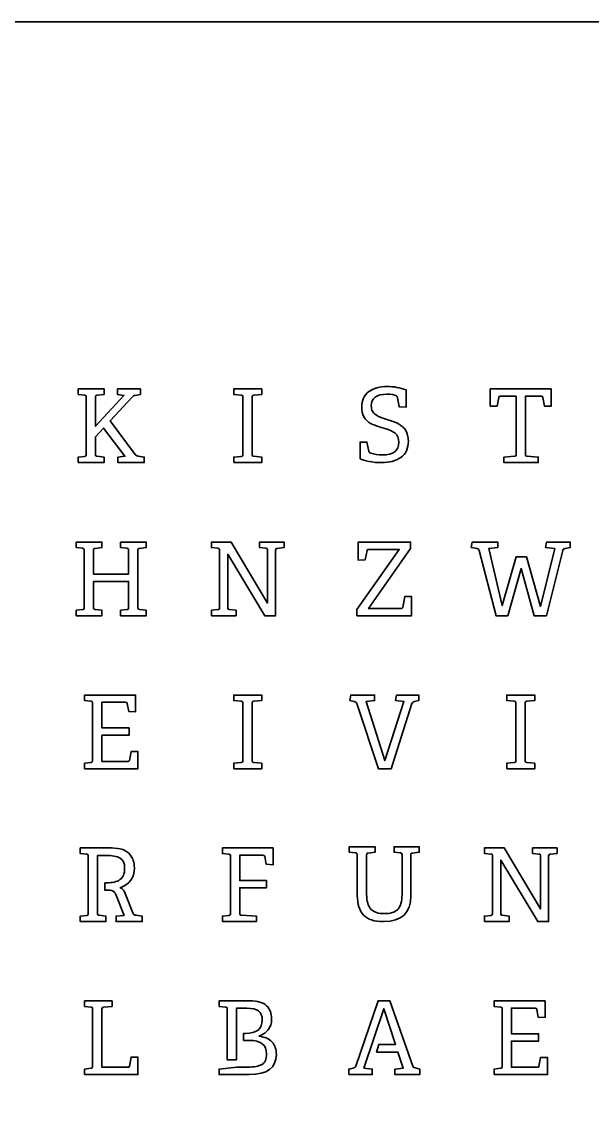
# Model space of a CAD drawing. Header units: inches. Extents: x 0 to 500, y 0 to 500.
# Drawn here: x 135.8 to 266.4, y 250 to 500 of the extents above; entities that cross this region are included whole.
import ezdxf

# ---------------------------------------------------------------- set-up
doc = ezdxf.new("R2010")
doc.units = ezdxf.units.IN
doc.header["$MEASUREMENT"] = 0
doc.layers.add('Layer 1', color=7, linetype='Continuous')

msp = doc.modelspace()

# ---------------------------------------------------------------- linework, layer by layer
at = {"layer": 'Layer 1', "color": 250, "lineweight": 35}
msp.add_lwpolyline([(0, 0), (500, 0), (500, 500), (0, 500), (0, 0)], dxfattribs=at)
for points, knots in [([(148.68, 399.11), (148.68, 399.11), (148.68, 400.37), (148.68, 400.37), (148.68, 400.37), (150.15, 400.53), (150.15, 400.53), (150.3, 400.55), (150.41, 400.59), (150.45, 400.65), (150.5, 400.71), (150.53, 400.82), (150.53, 401), (150.53, 401), (150.53, 414.08), (150.53, 414.08), (150.53, 414.27), (150.5, 414.39), (150.45, 414.45), (150.41, 414.5), (150.3, 414.54), (150.15, 414.55), (150.15, 414.55), (148.68, 414.71), (148.68, 414.71), (148.68, 414.71), (148.68, 415.97), (148.68, 415.97), (148.68, 415.97), (154.6, 415.97), (154.6, 415.97), (154.6, 415.97), (154.6, 414.71), (154.6, 414.71), (154.6, 414.71), (153.04, 414.53), (153.04, 414.53), (152.86, 414.52), (152.76, 414.48), (152.72, 414.42), (152.69, 414.37), (152.67, 414.25), (152.67, 414.08), (152.67, 414.08), (152.67, 407.43), (152.67, 407.43), (152.67, 407.43), (159.14, 414.51), (159.14, 414.51), (159.14, 414.51), (157.7, 414.69), (157.7, 414.69), (157.7, 414.69), (157.7, 415.97), (157.7, 415.97), (157.7, 415.97), (162.93, 415.97), (162.93, 415.97), (162.93, 415.97), (162.93, 414.71), (162.93, 414.71), (162.93, 414.71), (161.75, 414.51), (161.75, 414.51), (161.45, 414.46), (161.22, 414.33), (161.05, 414.11), (161.05, 414.11), (156, 408.66), (156, 408.66), (156, 408.66), (161.73, 400.98), (161.73, 400.98), (161.86, 400.77), (162.09, 400.65), (162.4, 400.6), (162.4, 400.6), (163.82, 400.37), (163.82, 400.37), (163.82, 400.37), (163.82, 399.11), (163.82, 399.11), (163.82, 399.11), (157.77, 399.11), (157.77, 399.11), (157.77, 399.11), (157.77, 400.37), (157.77, 400.37), (157.77, 400.37), (159.37, 400.56), (159.37, 400.56), (159.37, 400.56), (154.49, 407.03), (154.49, 407.03), (154.49, 407.03), (152.67, 405.05), (152.67, 405.05), (152.67, 405.05), (152.67, 401.02), (152.67, 401.02), (152.67, 400.83), (152.69, 400.71), (152.72, 400.66), (152.76, 400.61), (152.86, 400.57), (153.04, 400.56), (153.04, 400.56), (154.6, 400.37), (154.6, 400.37), (154.6, 400.37), (154.6, 399.11), (154.6, 399.11), (154.6, 399.11), (148.68, 399.11), (148.68, 399.11)], [0, 0, 0, 0, 1, 1, 1, 2, 2, 2, 3, 3, 3, 4, 4, 4, 5, 5, 5, 6, 6, 6, 7, 7, 7, 8, 8, 8, 9, 9, 9, 10, 10, 10, 11, 11, 11, 12, 12, 12, 13, 13, 13, 14, 14, 14, 15, 15, 15, 16, 16, 16, 17, 17, 17, 18, 18, 18, 19, 19, 19, 20, 20, 20, 21, 21, 21, 22, 22, 22, 23, 23, 23, 24, 24, 24, 25, 25, 25, 26, 26, 26, 27, 27, 27, 28, 28, 28, 29, 29, 29, 30, 30, 30, 31, 31, 31, 32, 32, 32, 33, 33, 33, 34, 34, 34, 35, 35, 35, 36, 36, 36, 37, 37, 37, 38, 38, 38, 38]), ([(184.31, 399.11), (184.31, 399.11), (184.31, 400.37), (184.31, 400.37), (184.31, 400.37), (186, 400.53), (186, 400.53), (186.16, 400.55), (186.26, 400.58), (186.31, 400.63), (186.35, 400.69), (186.38, 400.81), (186.38, 401), (186.38, 401), (186.38, 414.08), (186.38, 414.08), (186.38, 414.27), (186.35, 414.39), (186.31, 414.45), (186.26, 414.5), (186.16, 414.54), (186, 414.55), (186, 414.55), (184.31, 414.71), (184.31, 414.71), (184.31, 414.71), (184.31, 415.97), (184.31, 415.97), (184.31, 415.97), (190.69, 415.97), (190.69, 415.97), (190.69, 415.97), (190.69, 414.71), (190.69, 414.71), (190.69, 414.71), (188.89, 414.53), (188.89, 414.53), (188.71, 414.52), (188.61, 414.48), (188.57, 414.42), (188.53, 414.37), (188.51, 414.25), (188.51, 414.08), (188.51, 414.08), (188.51, 401.02), (188.51, 401.02), (188.51, 400.83), (188.53, 400.71), (188.57, 400.66), (188.62, 400.61), (188.72, 400.57), (188.89, 400.56), (188.89, 400.56), (190.69, 400.37), (190.69, 400.37), (190.69, 400.37), (190.69, 399.11), (190.69, 399.11), (190.69, 399.11), (184.31, 399.11), (184.31, 399.11)], [0, 0, 0, 0, 1, 1, 1, 2, 2, 2, 3, 3, 3, 4, 4, 4, 5, 5, 5, 6, 6, 6, 7, 7, 7, 8, 8, 8, 9, 9, 9, 10, 10, 10, 11, 11, 11, 12, 12, 12, 13, 13, 13, 14, 14, 14, 15, 15, 15, 16, 16, 16, 17, 17, 17, 18, 18, 18, 19, 19, 19, 20, 20, 20, 20]), ([(213.23, 400), (213.23, 400), (213.23, 403.82), (213.23, 403.82), (213.23, 403.82), (214.78, 403.82), (214.78, 403.82), (214.78, 403.82), (215.23, 401.77), (215.23, 401.77), (215.25, 401.62), (215.3, 401.51), (215.36, 401.45), (215.42, 401.39), (215.53, 401.33), (215.69, 401.27), (216.48, 401), (217.35, 400.87), (218.3, 400.87), (220.82, 400.87), (222.09, 401.84), (222.09, 403.8), (222.09, 404.72), (221.8, 405.4), (221.22, 405.84), (220.65, 406.28), (219.8, 406.67), (218.67, 407), (217.15, 407.44), (216.13, 407.81), (215.62, 408.1), (214.27, 408.88), (213.6, 410.12), (213.59, 411.82), (213.59, 413.4), (214.13, 414.58), (215.22, 415.37), (216.31, 416.16), (217.71, 416.55), (219.44, 416.55), (220.9, 416.55), (222.35, 416.28), (223.76, 415.75), (223.76, 415.75), (223.76, 411.79), (223.76, 411.79), (223.76, 411.79), (222.16, 411.92), (222.16, 411.92), (222.16, 411.92), (221.81, 413.91), (221.81, 413.91), (221.75, 414.17), (221.66, 414.33), (221.56, 414.39), (221.1, 414.66), (220.36, 414.79), (219.34, 414.79), (218.16, 414.79), (217.27, 414.55), (216.68, 414.08), (216.08, 413.6), (215.78, 412.94), (215.78, 412.09), (215.78, 411.62), (215.87, 411.22), (216.04, 410.89), (216.21, 410.56), (216.49, 410.27), (216.88, 410.03), (217.28, 409.78), (217.63, 409.6), (217.95, 409.48), (218.27, 409.35), (218.73, 409.2), (219.32, 409.01), (219.32, 409.01), (220.34, 408.7), (220.34, 408.7), (220.56, 408.63), (220.89, 408.51), (221.31, 408.33), (221.74, 408.15), (222.06, 407.99), (222.27, 407.84), (222.48, 407.69), (222.74, 407.49), (223.05, 407.23), (223.36, 406.97), (223.58, 406.7), (223.72, 406.42), (223.86, 406.14), (223.99, 405.79), (224.1, 405.37), (224.22, 404.96), (224.27, 404.51), (224.27, 404.04), (224.27, 402.35), (223.7, 401.1), (222.55, 400.31), (221.4, 399.51), (219.92, 399.11), (218.11, 399.11), (217.15, 399.11), (216.2, 399.21), (215.27, 399.4), (214.34, 399.6), (213.66, 399.8), (213.23, 400)], [0, 0, 0, 0, 1, 1, 1, 2, 2, 2, 3, 3, 3, 4, 4, 4, 5, 5, 5, 6, 6, 6, 7, 7, 7, 8, 8, 8, 9, 9, 9, 10, 10, 10, 11, 11, 11, 12, 12, 12, 13, 13, 13, 14, 14, 14, 15, 15, 15, 16, 16, 16, 17, 17, 17, 18, 18, 18, 19, 19, 19, 20, 20, 20, 21, 21, 21, 22, 22, 22, 23, 23, 23, 24, 24, 24, 25, 25, 25, 26, 26, 26, 27, 27, 27, 28, 28, 28, 29, 29, 29, 30, 30, 30, 31, 31, 31, 32, 32, 32, 33, 33, 33, 34, 34, 34, 35, 35, 35, 36, 36, 36, 36]), ([(243.01, 412.04), (243.01, 412.04), (243.01, 415.97), (243.01, 415.97), (243.01, 415.97), (256.99, 415.97), (256.99, 415.97), (256.99, 415.97), (256.99, 412.04), (256.99, 412.04), (256.99, 412.04), (255.43, 412.04), (255.43, 412.04), (255.43, 412.04), (255.05, 414.06), (255.05, 414.06), (255.02, 414.24), (254.9, 414.32), (254.68, 414.31), (254.68, 414.31), (251.08, 414.31), (251.08, 414.31), (251.08, 414.31), (251.08, 401.02), (251.08, 401.02), (251.08, 400.85), (251.09, 400.73), (251.13, 400.68), (251.17, 400.63), (251.28, 400.6), (251.45, 400.58), (251.45, 400.58), (254.01, 400.4), (254.01, 400.4), (254.01, 400.4), (254.01, 399.11), (254.01, 399.11), (254.01, 399.11), (246.16, 399.11), (246.16, 399.11), (246.16, 399.11), (246.16, 400.4), (246.16, 400.4), (246.16, 400.4), (248.56, 400.56), (248.56, 400.56), (248.71, 400.57), (248.81, 400.61), (248.86, 400.66), (248.91, 400.71), (248.94, 400.83), (248.94, 401.02), (248.94, 401.02), (248.94, 414.31), (248.94, 414.31), (248.94, 414.31), (245.32, 414.31), (245.32, 414.31), (245.1, 414.31), (244.98, 414.23), (244.95, 414.06), (244.95, 414.06), (244.58, 412.04), (244.58, 412.04), (244.58, 412.04), (243.01, 412.04), (243.01, 412.04)], [0, 0, 0, 0, 1, 1, 1, 2, 2, 2, 3, 3, 3, 4, 4, 4, 5, 5, 5, 6, 6, 6, 7, 7, 7, 8, 8, 8, 9, 9, 9, 10, 10, 10, 11, 11, 11, 12, 12, 12, 13, 13, 13, 14, 14, 14, 15, 15, 15, 16, 16, 16, 17, 17, 17, 18, 18, 18, 19, 19, 19, 20, 20, 20, 21, 21, 21, 22, 22, 22, 22]), ([(148.22, 364.07), (148.22, 364.07), (148.22, 365.33), (148.22, 365.33), (148.22, 365.33), (149.68, 365.49), (149.68, 365.49), (149.84, 365.5), (149.94, 365.54), (149.99, 365.6), (150.04, 365.66), (150.06, 365.78), (150.06, 365.95), (150.06, 365.95), (150.06, 379.04), (150.06, 379.04), (150.06, 379.23), (150.04, 379.35), (149.99, 379.4), (149.94, 379.46), (149.84, 379.49), (149.68, 379.51), (149.68, 379.51), (148.22, 379.67), (148.22, 379.67), (148.22, 379.67), (148.22, 380.93), (148.22, 380.93), (148.22, 380.93), (154.13, 380.93), (154.13, 380.93), (154.13, 380.93), (154.13, 379.67), (154.13, 379.67), (154.13, 379.67), (152.58, 379.49), (152.58, 379.49), (152.4, 379.47), (152.29, 379.44), (152.25, 379.38), (152.22, 379.32), (152.2, 379.21), (152.2, 379.04), (152.2, 379.04), (152.2, 373.59), (152.2, 373.59), (152.2, 373.59), (160.22, 373.59), (160.22, 373.59), (160.22, 373.59), (160.22, 379.04), (160.22, 379.04), (160.22, 379.23), (160.19, 379.35), (160.14, 379.4), (160.09, 379.46), (159.99, 379.49), (159.84, 379.51), (159.84, 379.51), (158.37, 379.67), (158.37, 379.67), (158.37, 379.67), (158.37, 380.93), (158.37, 380.93), (158.37, 380.93), (164.28, 380.93), (164.28, 380.93), (164.28, 380.93), (164.28, 379.67), (164.28, 379.67), (164.28, 379.67), (162.73, 379.49), (162.73, 379.49), (162.55, 379.47), (162.44, 379.44), (162.4, 379.38), (162.37, 379.32), (162.35, 379.21), (162.35, 379.04), (162.35, 379.04), (162.35, 365.98), (162.35, 365.98), (162.35, 365.79), (162.37, 365.67), (162.4, 365.62), (162.44, 365.56), (162.55, 365.53), (162.73, 365.51), (162.73, 365.51), (164.28, 365.33), (164.28, 365.33), (164.28, 365.33), (164.28, 364.07), (164.28, 364.07), (164.28, 364.07), (158.37, 364.07), (158.37, 364.07), (158.37, 364.07), (158.37, 365.33), (158.37, 365.33), (158.37, 365.33), (159.84, 365.49), (159.84, 365.49), (159.99, 365.5), (160.09, 365.54), (160.14, 365.6), (160.19, 365.66), (160.22, 365.78), (160.22, 365.95), (160.22, 365.95), (160.22, 371.92), (160.22, 371.92), (160.22, 371.92), (152.2, 371.92), (152.2, 371.92), (152.2, 371.92), (152.2, 365.98), (152.2, 365.98), (152.2, 365.79), (152.22, 365.67), (152.25, 365.62), (152.29, 365.56), (152.4, 365.53), (152.58, 365.51), (152.58, 365.51), (154.13, 365.33), (154.13, 365.33), (154.13, 365.33), (154.13, 364.07), (154.13, 364.07), (154.13, 364.07), (148.22, 364.07), (148.22, 364.07)], [0, 0, 0, 0, 1, 1, 1, 2, 2, 2, 3, 3, 3, 4, 4, 4, 5, 5, 5, 6, 6, 6, 7, 7, 7, 8, 8, 8, 9, 9, 9, 10, 10, 10, 11, 11, 11, 12, 12, 12, 13, 13, 13, 14, 14, 14, 15, 15, 15, 16, 16, 16, 17, 17, 17, 18, 18, 18, 19, 19, 19, 20, 20, 20, 21, 21, 21, 22, 22, 22, 23, 23, 23, 24, 24, 24, 25, 25, 25, 26, 26, 26, 27, 27, 27, 28, 28, 28, 29, 29, 29, 30, 30, 30, 31, 31, 31, 32, 32, 32, 33, 33, 33, 34, 34, 34, 35, 35, 35, 36, 36, 36, 37, 37, 37, 38, 38, 38, 39, 39, 39, 40, 40, 40, 41, 41, 41, 42, 42, 42, 43, 43, 43, 44, 44, 44, 44]), ([(179.18, 364.07), (179.18, 364.07), (179.18, 365.33), (179.18, 365.33), (179.18, 365.33), (180.65, 365.49), (180.65, 365.49), (180.8, 365.5), (180.9, 365.54), (180.95, 365.6), (181, 365.66), (181.02, 365.78), (181.02, 365.95), (181.02, 365.95), (181.02, 379.04), (181.02, 379.04), (181.02, 379.23), (181, 379.35), (180.95, 379.4), (180.9, 379.46), (180.8, 379.49), (180.65, 379.51), (180.65, 379.51), (179.18, 379.67), (179.18, 379.67), (179.18, 379.67), (179.18, 380.95), (179.18, 380.95), (179.18, 380.95), (183.74, 380.95), (183.74, 380.95), (183.74, 380.95), (192.03, 366.96), (192.03, 366.96), (192.03, 366.96), (192.03, 379.04), (192.03, 379.04), (192.03, 379.23), (192, 379.35), (191.96, 379.4), (191.91, 379.46), (191.82, 379.49), (191.66, 379.51), (191.66, 379.51), (190.2, 379.67), (190.2, 379.67), (190.2, 379.67), (190.2, 380.93), (190.2, 380.93), (190.2, 380.93), (195.82, 380.93), (195.82, 380.93), (195.82, 380.93), (195.82, 379.67), (195.82, 379.67), (195.82, 379.67), (194.27, 379.49), (194.27, 379.49), (194.09, 379.47), (193.98, 379.43), (193.95, 379.38), (193.91, 379.32), (193.89, 379.21), (193.89, 379.04), (193.89, 379.04), (193.89, 364.07), (193.89, 364.07), (193.89, 364.07), (191.4, 364.07), (191.4, 364.07), (191.4, 364.07), (182.91, 378.15), (182.91, 378.15), (182.91, 378.15), (182.91, 365.98), (182.91, 365.98), (182.91, 365.79), (182.93, 365.67), (182.96, 365.62), (183, 365.56), (183.1, 365.53), (183.27, 365.51), (183.27, 365.51), (184.84, 365.33), (184.84, 365.33), (184.84, 365.33), (184.84, 364.07), (184.84, 364.07), (184.84, 364.07), (179.18, 364.07), (179.18, 364.07)], [0, 0, 0, 0, 1, 1, 1, 2, 2, 2, 3, 3, 3, 4, 4, 4, 5, 5, 5, 6, 6, 6, 7, 7, 7, 8, 8, 8, 9, 9, 9, 10, 10, 10, 11, 11, 11, 12, 12, 12, 13, 13, 13, 14, 14, 14, 15, 15, 15, 16, 16, 16, 17, 17, 17, 18, 18, 18, 19, 19, 19, 20, 20, 20, 21, 21, 21, 22, 22, 22, 23, 23, 23, 24, 24, 24, 25, 25, 25, 26, 26, 26, 27, 27, 27, 28, 28, 28, 29, 29, 29, 30, 30, 30, 30]), ([(212.48, 364.07), (212.48, 364.07), (212.48, 365.49), (212.48, 365.49), (212.48, 365.49), (222.17, 379.27), (222.17, 379.27), (222.17, 379.27), (215.19, 379.27), (215.19, 379.27), (214.97, 379.27), (214.85, 379.19), (214.82, 379.02), (214.82, 379.02), (214.38, 376.85), (214.38, 376.85), (214.38, 376.85), (212.79, 376.78), (212.79, 376.78), (212.79, 376.78), (212.79, 380.93), (212.79, 380.93), (212.79, 380.93), (224.79, 380.93), (224.79, 380.93), (224.79, 380.93), (224.79, 379.46), (224.79, 379.46), (224.79, 379.46), (215.17, 365.72), (215.17, 365.72), (215.17, 365.72), (222.62, 365.72), (222.62, 365.72), (222.83, 365.72), (222.96, 365.8), (222.99, 365.98), (222.99, 365.98), (223.43, 368.47), (223.43, 368.47), (223.43, 368.47), (225.02, 368.47), (225.02, 368.47), (225.02, 368.47), (225.02, 364.07), (225.02, 364.07), (225.02, 364.07), (212.48, 364.07), (212.48, 364.07)], [0, 0, 0, 0, 1, 1, 1, 2, 2, 2, 3, 3, 3, 4, 4, 4, 5, 5, 5, 6, 6, 6, 7, 7, 7, 8, 8, 8, 9, 9, 9, 10, 10, 10, 11, 11, 11, 12, 12, 12, 13, 13, 13, 14, 14, 14, 15, 15, 15, 16, 16, 16, 16]), ([(238.65, 379.67), (238.65, 379.67), (238.89, 380.93), (238.89, 380.93), (238.89, 380.93), (244.73, 380.93), (244.73, 380.93), (244.73, 380.93), (244.73, 379.67), (244.73, 379.67), (244.73, 379.67), (242.66, 379.44), (242.66, 379.44), (242.66, 379.44), (245.77, 366.38), (245.77, 366.38), (245.77, 366.38), (248.95, 377.53), (248.95, 377.53), (248.95, 377.53), (251.35, 377.53), (251.35, 377.53), (251.35, 377.53), (254.5, 366.19), (254.5, 366.19), (254.5, 366.19), (257.79, 379.44), (257.79, 379.44), (257.79, 379.44), (255.68, 379.67), (255.68, 379.67), (255.68, 379.67), (255.91, 380.93), (255.91, 380.93), (255.91, 380.93), (261.35, 380.93), (261.35, 380.93), (261.35, 380.93), (261.35, 379.67), (261.35, 379.67), (261.35, 379.67), (260.14, 379.46), (260.14, 379.46), (259.97, 379.43), (259.85, 379.39), (259.79, 379.33), (259.73, 379.27), (259.68, 379.16), (259.63, 379), (259.63, 379), (255.88, 364.07), (255.88, 364.07), (255.88, 364.07), (253.06, 364.07), (253.06, 364.07), (253.06, 364.07), (250.13, 374.87), (250.13, 374.87), (250.13, 374.87), (247.02, 364.07), (247.02, 364.07), (247.02, 364.07), (244.35, 364.07), (244.35, 364.07), (244.35, 364.07), (240.49, 379), (240.49, 379), (240.43, 379.25), (240.28, 379.39), (240.03, 379.44), (240.03, 379.44), (238.65, 379.67), (238.65, 379.67)], [0, 0, 0, 0, 1, 1, 1, 2, 2, 2, 3, 3, 3, 4, 4, 4, 5, 5, 5, 6, 6, 6, 7, 7, 7, 8, 8, 8, 9, 9, 9, 10, 10, 10, 11, 11, 11, 12, 12, 12, 13, 13, 13, 14, 14, 14, 15, 15, 15, 16, 16, 16, 17, 17, 17, 18, 18, 18, 19, 19, 19, 20, 20, 20, 21, 21, 21, 22, 22, 22, 23, 23, 23, 24, 24, 24, 24]), ([(150.15, 329.07), (150.15, 329.07), (150.15, 330.33), (150.15, 330.33), (150.15, 330.33), (151.62, 330.49), (151.62, 330.49), (151.77, 330.5), (151.87, 330.54), (151.92, 330.6), (151.97, 330.66), (151.99, 330.78), (151.99, 330.95), (151.99, 330.95), (151.99, 344.02), (151.99, 344.02), (151.99, 344.21), (151.97, 344.33), (151.92, 344.39), (151.87, 344.44), (151.77, 344.47), (151.62, 344.49), (151.62, 344.49), (150.15, 344.65), (150.15, 344.65), (150.15, 344.65), (150.15, 345.93), (150.15, 345.93), (150.15, 345.93), (161.84, 345.93), (161.84, 345.93), (161.84, 345.93), (161.84, 342.09), (161.84, 342.09), (161.84, 342.09), (160.26, 342.18), (160.26, 342.18), (160.26, 342.18), (159.93, 343.97), (159.93, 343.97), (159.89, 344.18), (159.75, 344.28), (159.53, 344.27), (159.53, 344.27), (154.13, 344.27), (154.13, 344.27), (154.13, 344.27), (154.13, 338.4), (154.13, 338.4), (154.13, 338.4), (160.35, 338.4), (160.35, 338.4), (160.35, 338.4), (160.35, 336.73), (160.35, 336.73), (160.35, 336.73), (154.13, 336.73), (154.13, 336.73), (154.13, 336.73), (154.13, 330.72), (154.13, 330.72), (154.13, 330.72), (160.05, 330.72), (160.05, 330.72), (160.26, 330.72), (160.39, 330.8), (160.42, 330.98), (160.42, 330.98), (160.79, 333), (160.79, 333), (160.79, 333), (162.35, 333), (162.35, 333), (162.35, 333), (162.35, 329.07), (162.35, 329.07), (162.35, 329.07), (150.15, 329.07), (150.15, 329.07)], [0, 0, 0, 0, 1, 1, 1, 2, 2, 2, 3, 3, 3, 4, 4, 4, 5, 5, 5, 6, 6, 6, 7, 7, 7, 8, 8, 8, 9, 9, 9, 10, 10, 10, 11, 11, 11, 12, 12, 12, 13, 13, 13, 14, 14, 14, 15, 15, 15, 16, 16, 16, 17, 17, 17, 18, 18, 18, 19, 19, 19, 20, 20, 20, 21, 21, 21, 22, 22, 22, 23, 23, 23, 24, 24, 24, 25, 25, 25, 26, 26, 26, 26]), ([(184.31, 329.07), (184.31, 329.07), (184.31, 330.33), (184.31, 330.33), (184.31, 330.33), (186, 330.49), (186, 330.49), (186.16, 330.5), (186.26, 330.54), (186.31, 330.59), (186.35, 330.64), (186.38, 330.76), (186.38, 330.95), (186.38, 330.95), (186.38, 344.04), (186.38, 344.04), (186.38, 344.23), (186.35, 344.35), (186.31, 344.4), (186.26, 344.46), (186.16, 344.49), (186, 344.51), (186, 344.51), (184.31, 344.67), (184.31, 344.67), (184.31, 344.67), (184.31, 345.93), (184.31, 345.93), (184.31, 345.93), (190.69, 345.93), (190.69, 345.93), (190.69, 345.93), (190.69, 344.67), (190.69, 344.67), (190.69, 344.67), (188.89, 344.49), (188.89, 344.49), (188.71, 344.47), (188.61, 344.43), (188.57, 344.38), (188.53, 344.32), (188.51, 344.21), (188.51, 344.04), (188.51, 344.04), (188.51, 330.98), (188.51, 330.98), (188.51, 330.79), (188.53, 330.67), (188.57, 330.61), (188.62, 330.56), (188.72, 330.53), (188.89, 330.51), (188.89, 330.51), (190.69, 330.33), (190.69, 330.33), (190.69, 330.33), (190.69, 329.07), (190.69, 329.07), (190.69, 329.07), (184.31, 329.07), (184.31, 329.07)], [0, 0, 0, 0, 1, 1, 1, 2, 2, 2, 3, 3, 3, 4, 4, 4, 5, 5, 5, 6, 6, 6, 7, 7, 7, 8, 8, 8, 9, 9, 9, 10, 10, 10, 11, 11, 11, 12, 12, 12, 13, 13, 13, 14, 14, 14, 15, 15, 15, 16, 16, 16, 17, 17, 17, 18, 18, 18, 19, 19, 19, 20, 20, 20, 20]), ([(210.84, 344.67), (210.84, 344.67), (211.08, 345.93), (211.08, 345.93), (211.08, 345.93), (216.52, 345.93), (216.52, 345.93), (216.52, 345.93), (216.52, 344.67), (216.52, 344.67), (216.52, 344.67), (214.61, 344.46), (214.61, 344.46), (214.61, 344.46), (218.88, 330.91), (218.88, 330.91), (218.88, 330.91), (223.24, 344.46), (223.24, 344.46), (223.24, 344.46), (221.34, 344.67), (221.34, 344.67), (221.34, 344.67), (221.59, 345.93), (221.59, 345.93), (221.59, 345.93), (226.66, 345.93), (226.66, 345.93), (226.66, 345.93), (226.66, 344.67), (226.66, 344.67), (226.66, 344.67), (225.68, 344.42), (225.68, 344.42), (225.37, 344.34), (225.17, 344.19), (225.1, 343.97), (225.1, 343.97), (220.3, 329.07), (220.3, 329.07), (220.3, 329.07), (217.42, 329.07), (217.42, 329.07), (217.42, 329.07), (212.46, 344.02), (212.46, 344.02), (212.4, 344.21), (212.21, 344.34), (211.9, 344.42), (211.9, 344.42), (210.84, 344.67), (210.84, 344.67)], [0, 0, 0, 0, 1, 1, 1, 2, 2, 2, 3, 3, 3, 4, 4, 4, 5, 5, 5, 6, 6, 6, 7, 7, 7, 8, 8, 8, 9, 9, 9, 10, 10, 10, 11, 11, 11, 12, 12, 12, 13, 13, 13, 14, 14, 14, 15, 15, 15, 16, 16, 16, 17, 17, 17, 17]), ([(246.81, 329.07), (246.81, 329.07), (246.81, 330.33), (246.81, 330.33), (246.81, 330.33), (248.5, 330.49), (248.5, 330.49), (248.66, 330.5), (248.76, 330.54), (248.81, 330.59), (248.85, 330.64), (248.88, 330.76), (248.88, 330.95), (248.88, 330.95), (248.88, 344.04), (248.88, 344.04), (248.88, 344.23), (248.85, 344.35), (248.81, 344.4), (248.76, 344.46), (248.66, 344.49), (248.5, 344.51), (248.5, 344.51), (246.81, 344.67), (246.81, 344.67), (246.81, 344.67), (246.81, 345.93), (246.81, 345.93), (246.81, 345.93), (253.19, 345.93), (253.19, 345.93), (253.19, 345.93), (253.19, 344.67), (253.19, 344.67), (253.19, 344.67), (251.39, 344.49), (251.39, 344.49), (251.21, 344.47), (251.11, 344.43), (251.07, 344.38), (251.03, 344.32), (251.01, 344.21), (251.01, 344.04), (251.01, 344.04), (251.01, 330.98), (251.01, 330.98), (251.01, 330.79), (251.03, 330.67), (251.07, 330.61), (251.12, 330.56), (251.22, 330.53), (251.39, 330.51), (251.39, 330.51), (253.19, 330.33), (253.19, 330.33), (253.19, 330.33), (253.19, 329.07), (253.19, 329.07), (253.19, 329.07), (246.81, 329.07), (246.81, 329.07)], [0, 0, 0, 0, 1, 1, 1, 2, 2, 2, 3, 3, 3, 4, 4, 4, 5, 5, 5, 6, 6, 6, 7, 7, 7, 8, 8, 8, 9, 9, 9, 10, 10, 10, 11, 11, 11, 12, 12, 12, 13, 13, 13, 14, 14, 14, 15, 15, 15, 16, 16, 16, 17, 17, 17, 18, 18, 18, 19, 19, 19, 20, 20, 20, 20]), ([(154.77, 302.94), (154.77, 302.94), (155.26, 302.94), (155.26, 302.94), (156.53, 302.94), (157.52, 303.18), (158.24, 303.67), (158.95, 304.16), (159.32, 305.03), (159.32, 306.29), (159.32, 307.43), (158.96, 308.2), (158.27, 308.61), (157.57, 309.02), (156.46, 309.22), (154.94, 309.22), (154.94, 309.22), (153.12, 309.22), (153.12, 309.22), (153.12, 309.22), (153.12, 295.98), (153.12, 295.98), (153.12, 295.79), (153.14, 295.67), (153.17, 295.62), (153.21, 295.56), (153.32, 295.53), (153.49, 295.51), (153.49, 295.51), (155.03, 295.33), (155.03, 295.33), (155.03, 295.33), (155.03, 294.07), (155.03, 294.07), (155.03, 294.07), (149.16, 294.07), (149.16, 294.07), (149.16, 294.07), (149.16, 295.33), (149.16, 295.33), (149.16, 295.33), (150.63, 295.49), (150.63, 295.49), (150.78, 295.5), (150.88, 295.54), (150.93, 295.6), (150.98, 295.66), (151, 295.78), (151, 295.95), (151, 295.95), (151, 309.02), (151, 309.02), (151, 309.21), (150.98, 309.33), (150.93, 309.38), (150.88, 309.44), (150.78, 309.47), (150.63, 309.49), (150.63, 309.49), (149.16, 309.65), (149.16, 309.65), (149.16, 309.65), (149.16, 310.93), (149.16, 310.93), (149.16, 310.93), (156.29, 310.93), (156.29, 310.93), (157.3, 310.93), (158.15, 310.8), (158.87, 310.54), (159.58, 310.28), (160.12, 309.92), (160.5, 309.46), (160.87, 309.01), (161.14, 308.53), (161.3, 308.02), (161.46, 307.52), (161.54, 306.97), (161.54, 306.36), (161.54, 304.11), (160.46, 302.6), (158.31, 301.82), (158.56, 301.72), (158.77, 301.58), (158.93, 301.39), (159.09, 301.21), (159.21, 301.05), (159.28, 300.89), (159.28, 300.89), (159.61, 300.12), (159.61, 300.12), (159.61, 300.12), (161.2, 296.05), (161.2, 296.05), (161.31, 295.73), (161.54, 295.56), (161.92, 295.51), (161.92, 295.51), (163.34, 295.31), (163.34, 295.31), (163.34, 295.31), (163.34, 294.07), (163.34, 294.07), (163.34, 294.07), (157.36, 294.07), (157.36, 294.07), (157.36, 294.07), (157.36, 295.33), (157.36, 295.33), (157.36, 295.33), (159.2, 295.47), (159.2, 295.47), (159.2, 295.47), (157.27, 300.29), (157.27, 300.29), (157.12, 300.66), (156.93, 300.92), (156.71, 301.05), (156.49, 301.19), (156.15, 301.27), (155.68, 301.27), (155.68, 301.27), (154.77, 301.27), (154.77, 301.27), (154.77, 301.27), (154.77, 302.94), (154.77, 302.94)], [0, 0, 0, 0, 1, 1, 1, 2, 2, 2, 3, 3, 3, 4, 4, 4, 5, 5, 5, 6, 6, 6, 7, 7, 7, 8, 8, 8, 9, 9, 9, 10, 10, 10, 11, 11, 11, 12, 12, 12, 13, 13, 13, 14, 14, 14, 15, 15, 15, 16, 16, 16, 17, 17, 17, 18, 18, 18, 19, 19, 19, 20, 20, 20, 21, 21, 21, 22, 22, 22, 23, 23, 23, 24, 24, 24, 25, 25, 25, 26, 26, 26, 27, 27, 27, 28, 28, 28, 29, 29, 29, 30, 30, 30, 31, 31, 31, 32, 32, 32, 33, 33, 33, 34, 34, 34, 35, 35, 35, 36, 36, 36, 37, 37, 37, 38, 38, 38, 39, 39, 39, 40, 40, 40, 41, 41, 41, 42, 42, 42, 42]), ([(181.7, 294.07), (181.7, 294.07), (181.7, 295.33), (181.7, 295.33), (181.7, 295.33), (183.17, 295.49), (183.17, 295.49), (183.32, 295.5), (183.42, 295.54), (183.47, 295.6), (183.52, 295.66), (183.54, 295.78), (183.54, 295.96), (183.54, 295.96), (183.54, 309.02), (183.54, 309.02), (183.54, 309.21), (183.52, 309.33), (183.47, 309.39), (183.42, 309.44), (183.32, 309.47), (183.17, 309.49), (183.17, 309.49), (181.7, 309.65), (181.7, 309.65), (181.7, 309.65), (181.7, 310.93), (181.7, 310.93), (181.7, 310.93), (193.3, 310.93), (193.3, 310.93), (193.3, 310.93), (193.3, 307.09), (193.3, 307.09), (193.3, 307.09), (191.72, 307.18), (191.72, 307.18), (191.72, 307.18), (191.39, 308.97), (191.39, 308.97), (191.34, 309.18), (191.21, 309.28), (190.99, 309.27), (190.99, 309.27), (185.68, 309.27), (185.68, 309.27), (185.68, 309.27), (185.68, 303.47), (185.68, 303.47), (185.68, 303.47), (191.81, 303.47), (191.81, 303.47), (191.81, 303.47), (191.81, 301.8), (191.81, 301.8), (191.81, 301.8), (185.68, 301.8), (185.68, 301.8), (185.68, 301.8), (185.68, 295.98), (185.68, 295.98), (185.68, 295.79), (185.7, 295.67), (185.74, 295.62), (185.78, 295.56), (185.88, 295.53), (186.06, 295.51), (186.06, 295.51), (189.48, 295.33), (189.48, 295.33), (189.48, 295.33), (189.48, 294.07), (189.48, 294.07), (189.48, 294.07), (181.7, 294.07), (181.7, 294.07)], [0, 0, 0, 0, 1, 1, 1, 2, 2, 2, 3, 3, 3, 4, 4, 4, 5, 5, 5, 6, 6, 6, 7, 7, 7, 8, 8, 8, 9, 9, 9, 10, 10, 10, 11, 11, 11, 12, 12, 12, 13, 13, 13, 14, 14, 14, 15, 15, 15, 16, 16, 16, 17, 17, 17, 18, 18, 18, 19, 19, 19, 20, 20, 20, 21, 21, 21, 22, 22, 22, 23, 23, 23, 24, 24, 24, 25, 25, 25, 25]), ([(210.73, 309.96), (210.73, 309.96), (210.73, 311.22), (210.73, 311.22), (210.73, 311.22), (216.66, 311.22), (216.66, 311.22), (216.66, 311.22), (216.66, 309.96), (216.66, 309.96), (216.66, 309.96), (215.09, 309.77), (215.09, 309.77), (214.91, 309.76), (214.81, 309.72), (214.77, 309.66), (214.74, 309.61), (214.72, 309.49), (214.72, 309.32), (214.72, 309.32), (214.72, 300.29), (214.72, 300.29), (214.72, 298.73), (215.05, 297.61), (215.71, 296.92), (216.37, 296.23), (217.38, 295.89), (218.75, 295.89), (220.16, 295.89), (221.18, 296.21), (221.84, 296.86), (222.49, 297.52), (222.82, 298.64), (222.82, 300.22), (222.82, 300.22), (222.82, 309.32), (222.82, 309.32), (222.82, 309.51), (222.79, 309.64), (222.75, 309.69), (222.7, 309.74), (222.6, 309.78), (222.45, 309.79), (222.45, 309.79), (220.99, 309.96), (220.99, 309.96), (220.99, 309.96), (220.99, 311.22), (220.99, 311.22), (220.99, 311.22), (226.77, 311.22), (226.77, 311.22), (226.77, 311.22), (226.77, 309.96), (226.77, 309.96), (226.77, 309.96), (225.2, 309.77), (225.2, 309.77), (225.02, 309.76), (224.92, 309.72), (224.88, 309.66), (224.85, 309.61), (224.83, 309.49), (224.83, 309.32), (224.83, 309.32), (224.83, 299.99), (224.83, 299.99), (224.83, 296.05), (222.76, 294.08), (218.61, 294.07), (216.48, 294.07), (214.94, 294.56), (214, 295.55), (213.05, 296.54), (212.58, 298.04), (212.58, 300.04), (212.58, 300.04), (212.58, 309.32), (212.58, 309.32), (212.58, 309.51), (212.55, 309.64), (212.5, 309.69), (212.46, 309.74), (212.36, 309.78), (212.21, 309.79), (212.21, 309.79), (210.73, 309.96), (210.73, 309.96)], [0, 0, 0, 0, 1, 1, 1, 2, 2, 2, 3, 3, 3, 4, 4, 4, 5, 5, 5, 6, 6, 6, 7, 7, 7, 8, 8, 8, 9, 9, 9, 10, 10, 10, 11, 11, 11, 12, 12, 12, 13, 13, 13, 14, 14, 14, 15, 15, 15, 16, 16, 16, 17, 17, 17, 18, 18, 18, 19, 19, 19, 20, 20, 20, 21, 21, 21, 22, 22, 22, 23, 23, 23, 24, 24, 24, 25, 25, 25, 26, 26, 26, 27, 27, 27, 28, 28, 28, 29, 29, 29, 29]), ([(241.68, 294.07), (241.68, 294.07), (241.68, 295.33), (241.68, 295.33), (241.68, 295.33), (243.14, 295.49), (243.14, 295.49), (243.3, 295.5), (243.4, 295.54), (243.45, 295.6), (243.5, 295.66), (243.52, 295.78), (243.52, 295.95), (243.52, 295.95), (243.52, 309.04), (243.52, 309.04), (243.52, 309.23), (243.5, 309.35), (243.45, 309.4), (243.4, 309.46), (243.3, 309.49), (243.14, 309.51), (243.14, 309.51), (241.68, 309.67), (241.68, 309.67), (241.68, 309.67), (241.68, 310.95), (241.68, 310.95), (241.68, 310.95), (246.24, 310.95), (246.24, 310.95), (246.24, 310.95), (254.53, 296.96), (254.53, 296.96), (254.53, 296.96), (254.53, 309.04), (254.53, 309.04), (254.53, 309.23), (254.5, 309.35), (254.46, 309.4), (254.41, 309.46), (254.32, 309.49), (254.16, 309.51), (254.16, 309.51), (252.7, 309.67), (252.7, 309.67), (252.7, 309.67), (252.7, 310.93), (252.7, 310.93), (252.7, 310.93), (258.32, 310.93), (258.32, 310.93), (258.32, 310.93), (258.32, 309.67), (258.32, 309.67), (258.32, 309.67), (256.77, 309.49), (256.77, 309.49), (256.59, 309.47), (256.48, 309.44), (256.45, 309.38), (256.41, 309.32), (256.39, 309.21), (256.39, 309.04), (256.39, 309.04), (256.39, 294.07), (256.39, 294.07), (256.39, 294.07), (253.9, 294.07), (253.9, 294.07), (253.9, 294.07), (245.41, 308.15), (245.41, 308.15), (245.41, 308.15), (245.41, 295.98), (245.41, 295.98), (245.41, 295.79), (245.42, 295.67), (245.46, 295.62), (245.5, 295.56), (245.6, 295.53), (245.77, 295.51), (245.77, 295.51), (247.34, 295.33), (247.34, 295.33), (247.34, 295.33), (247.34, 294.07), (247.34, 294.07), (247.34, 294.07), (241.68, 294.07), (241.68, 294.07)], [0, 0, 0, 0, 1, 1, 1, 2, 2, 2, 3, 3, 3, 4, 4, 4, 5, 5, 5, 6, 6, 6, 7, 7, 7, 8, 8, 8, 9, 9, 9, 10, 10, 10, 11, 11, 11, 12, 12, 12, 13, 13, 13, 14, 14, 14, 15, 15, 15, 16, 16, 16, 17, 17, 17, 18, 18, 18, 19, 19, 19, 20, 20, 20, 21, 21, 21, 22, 22, 22, 23, 23, 23, 24, 24, 24, 25, 25, 25, 26, 26, 26, 27, 27, 27, 28, 28, 28, 29, 29, 29, 30, 30, 30, 30]), ([(150.15, 259.07), (150.15, 259.07), (150.15, 260.33), (150.15, 260.33), (150.15, 260.33), (151.62, 260.49), (151.62, 260.49), (151.77, 260.5), (151.87, 260.54), (151.92, 260.6), (151.97, 260.66), (151.99, 260.78), (151.99, 260.95), (151.99, 260.95), (151.99, 274.02), (151.99, 274.02), (151.99, 274.21), (151.97, 274.33), (151.92, 274.38), (151.87, 274.44), (151.77, 274.47), (151.62, 274.49), (151.62, 274.49), (150.15, 274.65), (150.15, 274.65), (150.15, 274.65), (150.15, 275.93), (150.15, 275.93), (150.15, 275.93), (156.44, 275.93), (156.44, 275.93), (156.44, 275.93), (156.44, 274.65), (156.44, 274.65), (156.44, 274.65), (154.51, 274.46), (154.51, 274.46), (154.33, 274.45), (154.23, 274.41), (154.19, 274.35), (154.15, 274.3), (154.13, 274.19), (154.13, 274.02), (154.13, 274.02), (154.13, 260.72), (154.13, 260.72), (154.13, 260.72), (160.05, 260.72), (160.05, 260.72), (160.26, 260.72), (160.39, 260.8), (160.42, 260.98), (160.42, 260.98), (160.79, 263.07), (160.79, 263.07), (160.79, 263.07), (162.35, 263.07), (162.35, 263.07), (162.35, 263.07), (162.35, 259.07), (162.35, 259.07), (162.35, 259.07), (150.15, 259.07), (150.15, 259.07)], [0, 0, 0, 0, 1, 1, 1, 2, 2, 2, 3, 3, 3, 4, 4, 4, 5, 5, 5, 6, 6, 6, 7, 7, 7, 8, 8, 8, 9, 9, 9, 10, 10, 10, 11, 11, 11, 12, 12, 12, 13, 13, 13, 14, 14, 14, 15, 15, 15, 16, 16, 16, 17, 17, 17, 18, 18, 18, 19, 19, 19, 20, 20, 20, 21, 21, 21, 21]), ([(184.9, 262.42), (184.9, 262.42), (182.79, 262.42), (182.79, 262.42), (182.79, 262.42), (182.79, 274.02), (182.79, 274.02), (182.79, 274.21), (182.76, 274.33), (182.72, 274.39), (182.67, 274.44), (182.57, 274.47), (182.41, 274.49), (182.41, 274.49), (180.95, 274.65), (180.95, 274.65), (180.95, 274.65), (180.95, 275.93), (180.95, 275.93), (180.95, 275.93), (187.88, 275.93), (187.88, 275.93), (189.75, 275.93), (191.06, 275.56), (191.82, 274.82), (192.58, 274.08), (192.96, 273.08), (192.96, 271.8), (192.96, 270.78), (192.69, 269.94), (192.14, 269.28), (191.6, 268.62), (190.93, 268.16), (190.13, 267.89), (190.13, 267.89), (190.13, 267.82), (190.13, 267.82), (191.43, 267.67), (192.41, 267.23), (193.07, 266.51), (193.72, 265.78), (194.05, 264.82), (194.05, 263.63), (194.05, 260.59), (191.97, 259.07), (187.82, 259.07), (187.82, 259.07), (180.95, 259.07), (180.95, 259.07), (180.95, 259.07), (180.95, 260.33), (180.95, 260.33), (180.95, 260.33), (185, 260.77), (185, 260.77), (185, 260.77), (187.57, 260.77), (187.57, 260.77), (188.96, 260.77), (190.02, 260.97), (190.74, 261.37), (191.46, 261.78), (191.82, 262.58), (191.82, 263.77), (191.82, 264.84), (191.47, 265.63), (190.78, 266.12), (190.09, 266.62), (189.18, 266.87), (188.03, 266.87), (188.03, 266.87), (186.55, 266.87), (186.55, 266.87), (186.55, 266.87), (186.55, 268.49), (186.55, 268.49), (186.55, 268.49), (186.95, 268.49), (186.95, 268.49), (189.53, 268.49), (190.82, 269.5), (190.82, 271.53), (190.82, 272.55), (190.54, 273.25), (189.98, 273.64), (189.42, 274.03), (188.53, 274.22), (187.31, 274.22), (187.31, 274.22), (184.9, 274.22), (184.9, 274.22), (184.9, 274.22), (184.9, 262.42), (184.9, 262.42)], [0, 0, 0, 0, 1, 1, 1, 2, 2, 2, 3, 3, 3, 4, 4, 4, 5, 5, 5, 6, 6, 6, 7, 7, 7, 8, 8, 8, 9, 9, 9, 10, 10, 10, 11, 11, 11, 12, 12, 12, 13, 13, 13, 14, 14, 14, 15, 15, 15, 16, 16, 16, 17, 17, 17, 18, 18, 18, 19, 19, 19, 20, 20, 20, 21, 21, 21, 22, 22, 22, 23, 23, 23, 24, 24, 24, 25, 25, 25, 26, 26, 26, 27, 27, 27, 28, 28, 28, 29, 29, 29, 30, 30, 30, 31, 31, 31, 31]), ([(210.63, 259.07), (210.63, 259.07), (210.63, 260.31), (210.63, 260.31), (210.63, 260.31), (211.63, 260.56), (211.63, 260.56), (211.94, 260.63), (212.14, 260.78), (212.23, 261), (212.23, 261), (217.34, 275.93), (217.34, 275.93), (217.34, 275.93), (220.05, 275.93), (220.05, 275.93), (220.05, 275.93), (225.26, 260.98), (225.26, 260.98), (225.32, 260.79), (225.51, 260.65), (225.82, 260.58), (225.82, 260.58), (226.87, 260.33), (226.87, 260.33), (226.87, 260.33), (226.87, 259.07), (226.87, 259.07), (226.87, 259.07), (221.18, 259.07), (221.18, 259.07), (221.18, 259.07), (221.18, 260.33), (221.18, 260.33), (221.18, 260.33), (223.09, 260.54), (223.09, 260.54), (223.09, 260.54), (221.83, 264.22), (221.83, 264.22), (221.83, 264.22), (216.99, 264.22), (216.99, 264.22), (216.99, 264.22), (217.5, 265.91), (217.5, 265.91), (217.5, 265.91), (221.32, 265.91), (221.32, 265.91), (221.32, 265.91), (218.62, 274.11), (218.62, 274.11), (218.62, 274.11), (214.11, 260.54), (214.11, 260.54), (214.11, 260.54), (215.99, 260.33), (215.99, 260.33), (215.99, 260.33), (215.99, 259.07), (215.99, 259.07), (215.99, 259.07), (210.63, 259.07), (210.63, 259.07)], [0, 0, 0, 0, 1, 1, 1, 2, 2, 2, 3, 3, 3, 4, 4, 4, 5, 5, 5, 6, 6, 6, 7, 7, 7, 8, 8, 8, 9, 9, 9, 10, 10, 10, 11, 11, 11, 12, 12, 12, 13, 13, 13, 14, 14, 14, 15, 15, 15, 16, 16, 16, 17, 17, 17, 18, 18, 18, 19, 19, 19, 20, 20, 20, 21, 21, 21, 21]), ([(243.9, 259.07), (243.9, 259.07), (243.9, 260.33), (243.9, 260.33), (243.9, 260.33), (245.37, 260.49), (245.37, 260.49), (245.52, 260.5), (245.62, 260.54), (245.67, 260.6), (245.72, 260.66), (245.74, 260.78), (245.74, 260.95), (245.74, 260.95), (245.74, 274.02), (245.74, 274.02), (245.74, 274.21), (245.72, 274.33), (245.67, 274.39), (245.62, 274.44), (245.52, 274.47), (245.37, 274.49), (245.37, 274.49), (243.9, 274.65), (243.9, 274.65), (243.9, 274.65), (243.9, 275.93), (243.9, 275.93), (243.9, 275.93), (255.59, 275.93), (255.59, 275.93), (255.59, 275.93), (255.59, 272.09), (255.59, 272.09), (255.59, 272.09), (254.01, 272.18), (254.01, 272.18), (254.01, 272.18), (253.68, 273.97), (253.68, 273.97), (253.63, 274.18), (253.5, 274.28), (253.28, 274.27), (253.28, 274.27), (247.88, 274.27), (247.88, 274.27), (247.88, 274.27), (247.88, 268.4), (247.88, 268.4), (247.88, 268.4), (254.1, 268.4), (254.1, 268.4), (254.1, 268.4), (254.1, 266.73), (254.1, 266.73), (254.1, 266.73), (247.88, 266.73), (247.88, 266.73), (247.88, 266.73), (247.88, 260.72), (247.88, 260.72), (247.88, 260.72), (253.8, 260.72), (253.8, 260.72), (254.01, 260.72), (254.14, 260.8), (254.17, 260.98), (254.17, 260.98), (254.54, 263), (254.54, 263), (254.54, 263), (256.1, 263), (256.1, 263), (256.1, 263), (256.1, 259.07), (256.1, 259.07), (256.1, 259.07), (243.9, 259.07), (243.9, 259.07)], [0, 0, 0, 0, 1, 1, 1, 2, 2, 2, 3, 3, 3, 4, 4, 4, 5, 5, 5, 6, 6, 6, 7, 7, 7, 8, 8, 8, 9, 9, 9, 10, 10, 10, 11, 11, 11, 12, 12, 12, 13, 13, 13, 14, 14, 14, 15, 15, 15, 16, 16, 16, 17, 17, 17, 18, 18, 18, 19, 19, 19, 20, 20, 20, 21, 21, 21, 22, 22, 22, 23, 23, 23, 24, 24, 24, 25, 25, 25, 26, 26, 26, 26])]:
    msp.add_open_spline(points, degree=3, knots=knots, dxfattribs=at)

doc.saveas('drawing.dxf')
